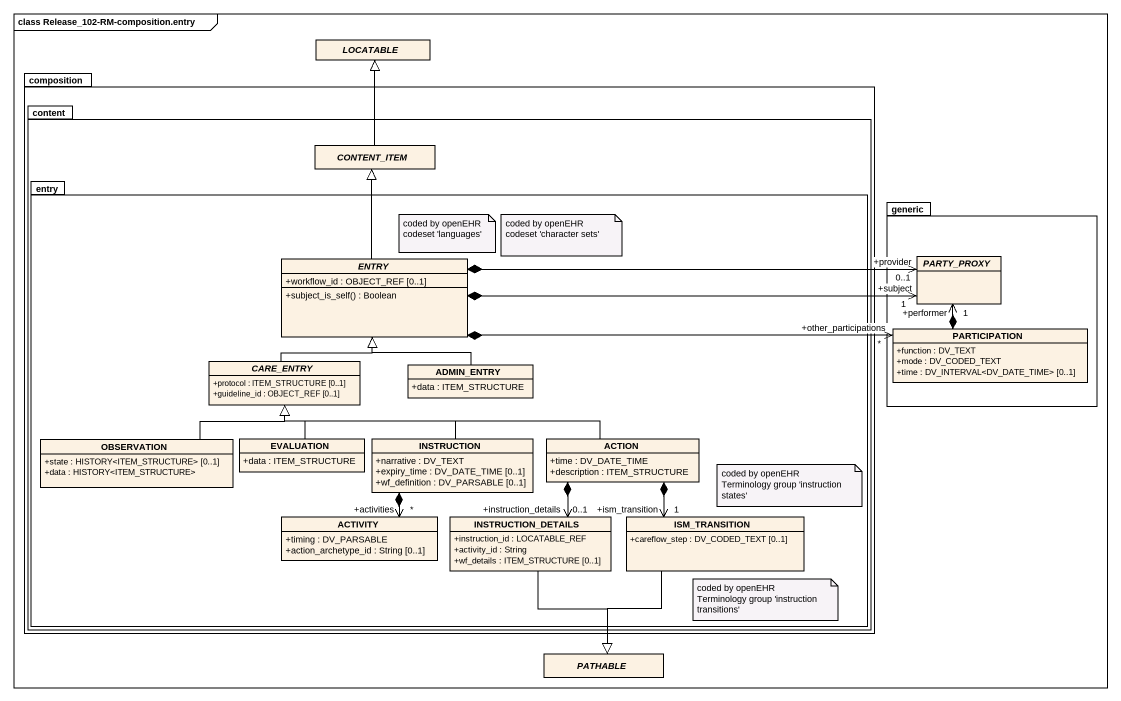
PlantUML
@startuml
mainframe class Release_102-RM-composition.entry
hide circle
hide empty members
skinparam classAttributeIconSize 0
abstract class LOCATABLE
package composition {
  package content {
    abstract class CONTENT_ITEM
    package entry {
      abstract class ENTRY {
        +workflow_id : OBJECT_REF [0..1]
        +subject_is_self() : Boolean
      }
      abstract class CARE_ENTRY {
        +protocol : ITEM_STRUCTURE [0..1]
        +guideline_id : OBJECT_REF [0..1]
      }
      class ADMIN_ENTRY {
        +data : ITEM_STRUCTURE
      }
      class OBSERVATION {
        +state : HISTORY<ITEM_STRUCTURE> [0..1]
        +data : HISTORY<ITEM_STRUCTURE>
      }
      class EVALUATION {
        +data : ITEM_STRUCTURE
      }
      class INSTRUCTION {
        +narrative : DV_TEXT
        +expiry_time : DV_DATE_TIME [0..1]
        +wf_definition : DV_PARSABLE [0..1]
      }
      class "ACTION" as ACTION_ {
        +time : DV_DATE_TIME
        +description : ITEM_STRUCTURE
      }
      class ACTIVITY {
        +timing : DV_PARSABLE
        +action_archetype_id : String [0..1]
      }
      class INSTRUCTION_DETAILS {
        +instruction_id : LOCATABLE_REF
        +activity_id : String
        +wf_details : ITEM_STRUCTURE [0..1]
      }
      class ISM_TRANSITION {
        +careflow_step : DV_CODED_TEXT [0..1]
      }
    }
  }
}
package generic {
  abstract class PARTY_PROXY
  class PARTICIPATION {
    +function : DV_TEXT
    +mode : DV_CODED_TEXT
    +time : DV_INTERVAL<DV_DATE_TIME> [0..1]
  }
}
abstract class PATHABLE
CONTENT_ITEM -up-|> LOCATABLE
ENTRY -up-|> CONTENT_ITEM
ENTRY *-right-> "+subject\n1" PARTY_PROXY
ENTRY *-right-> "+provider\n0..1" PARTY_PROXY
PARTICIPATION "+other_participations\n*" <-left-* ENTRY
PARTICIPATION *-up-> "+performer\n1" PARTY_PROXY
CARE_ENTRY -up-|> ENTRY
ADMIN_ENTRY -up-|> ENTRY
OBSERVATION -right-|> CARE_ENTRY
EVALUATION -up-|> CARE_ENTRY
INSTRUCTION -left-|> CARE_ENTRY
INSTRUCTION *--> "+activities\n*" ACTIVITY
ACTION_ -left-|> CARE_ENTRY
ACTION_ *--> "+instruction_details\n0..1" INSTRUCTION_DETAILS
ACTION_ *--> "+ism_transition\n1" ISM_TRANSITION
INSTRUCTION_DETAILS --|> PATHABLE
ISM_TRANSITION --|> PATHABLE
note as N1
  coded by openEHR codeset 'languages'
end note
note as N2
  coded by openEHR codeset 'character sets'
end note
note as N3
  coded by openEHR Terminology group 'instruction states'
end note
note as N4
  coded by openEHR Terminology group 'instruction transitions'
end note
@enduml
